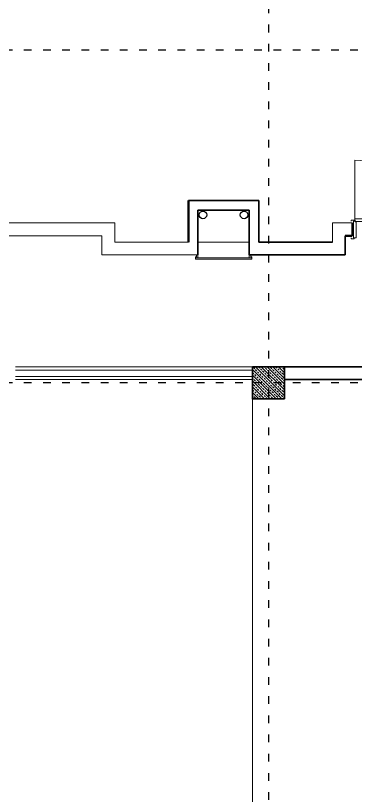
# Model space of a CAD drawing. Header units: millimetres. Extents: x 626118 to 667468, y 4481694 to 4492717.
# Drawn here: x 648340 to 648871, y 4484056 to 4485275 of the extents above; entities that cross this region are included whole.
import ezdxf

# ---------------------------------------------------------------- set-up
doc = ezdxf.new("R2010")
doc.units = ezdxf.units.MM
doc.linetypes.add('ACAD_ISO03W100', pattern=[30, 12, -18])
doc.linetypes.add('DUZ', pattern=[500, 500])
doc.layers.get('0').update_dxf_attribs({"color": 1, "linetype": 'DUZ'})
for name, color, linetype, lineweight in [('DUV', 220, 'Continuous', 50), ('DUVAR', 7, 'Continuous', 35), ('iç duvar', 7, 'Continuous', 50), ('KAPEN', 151, 'Continuous', 9), ('KOLON_F', 3, 'Continuous', 35)]:
    doc.layers.add(name, color=color, linetype=linetype, lineweight=lineweight)
doc.layers.add('KOLTAR_F', color=145, linetype='Continuous')
doc.layers.add('TESİSAT', color=57, linetype='Continuous')

# ---------------------------------------------------------------- blocks, each defined once
blk = doc.blocks.new('K210')
for p, q in [((0.04, 0.985), (0.04, 0.032)), ((0.04, 0.032), (0.047, 0.032)), ((0.047, 0.032), (0.047, 0.022)), ((0.047, 0.022), (0.953, 0.022)), ((0.953, 0.032), (0.96, 0.032)), ((0.953, 0.022), (0.953, 0.032)), ((0.96, 0.032), (0.96, 0.065))]:
    blk.add_line(p, q)
for points in [[(-0.02, 0.03), (-0.02, 0.045), (0.03, 0.045), (0.03, 0.03)], [(0.04, 0.065), (0.96, 0.065)], [(1.02, 0.03), (1.02, 0.045), (0.97, 0.045), (0.97, 0.03)], [(0.02, -0.19), (0, -0.19), (0.02, -0.01), (0, -0.01)], [(0.98, -0.19), (1, -0.19), (0.98, -0.01), (1, -0.01)], [(-0.02, -0.23), (-0.02, -0.245), (0.03, -0.245), (0.03, -0.23)], [(1.02, -0.23), (1.02, -0.245), (0.97, -0.245), (0.97, -0.23)]]:
    blk.add_lwpolyline(points)
for points in [[(0.02, 0.03), (0.045, 0.03), (0.045, 0.02), (0.06, 0.02), (0.06, -0.23), (0.02, -0.23)], [(0.98, 0.03), (0.955, 0.03), (0.955, 0.02), (0.94, 0.02), (0.94, -0.23), (0.98, -0.23)]]:
    blk.add_lwpolyline(points, close=True)
blk.add_arc((0.04, 0.065), 0.92, 0, 90)

msp = doc.modelspace()

# ---------------------------------------------------------------- hatches: boundary and pattern name
at = {"layer": 'KOLTAR_F'}
h = msp.add_hatch(dxfattribs=at)
h.set_pattern_fill('ANSI33', color=256, angle=90, style=0)
h.set_pattern_definition([(135, (5152242.0106, 3824092.33), (-4.4901280605, -4.4901280605), []), (135, (5152242.0106, 3824096.8204), (-4.4901280605, -4.4901280605), [3.175, -1.5875])])
h.paths.add_polyline_path([(648759.54, 4484675.81), (648759.54, 4484725.81), (648709.54, 4484725.81), (648709.54, 4484675.81)])

# ---------------------------------------------------------------- linework, layer by layer
at = {"color": 232, "linetype": 'ACAD_ISO03W100'}
for p, q in [((648734.54, 4485860.81), (648734.54, 4482730.81)), ((649894.54, 4485220.81), (645954.54, 4485220.81)), ((649894.54, 4484700.81), (645954.54, 4484700.81))]:
    msp.add_line(p, q, dxfattribs=at)
at = {"layer": 'DUV'}
for p, q in [((648609.54, 4484985.81), (648609.54, 4484920.81)), ((648865.65, 4484930.81), (648854.54, 4484930.81))]:
    msp.add_line(p, q, dxfattribs=at)
at = {"layer": 'DUVAR'}
for p, q in [((648654.54, 4484985.81), (648609.54, 4484985.81)), ((648609.54, 4484985.81), (648609.54, 4484920.81)), ((648654.54, 4484985.81), (648719.54, 4484985.81)), ((648719.54, 4484985.81), (648719.54, 4484920.81)), ((648624.54, 4484970.81), (648704.54, 4484970.81)), ((648624.54, 4484970.81), (648624.54, 4484900.81)), ((648704.54, 4484970.81), (648704.54, 4484900.81)), ((648865.65, 4484950.81), (648865.65, 4484930.81)), ((648854.54, 4484930.81), (648854.54, 4484900.81)), ((648854.54, 4484930.81), (648865.65, 4484930.81)), ((648719.54, 4484920.81), (648834.54, 4484920.81)), ((648704.54, 4484900.81), (648854.54, 4484900.81)), ((648759.54, 4484725.81), (649009.54, 4484725.81)), ((648759.54, 4484705.81), (649009.54, 4484705.81))]:
    msp.add_line(p, q, dxfattribs=at)
at = {"layer": 'iç duvar', "color": 7, "lineweight": 18}
for p, q in [((648463.43, 4484950.81), (648304.54, 4484950.81)), ((648463.43, 4484950.81), (648494.54, 4484950.81)), ((648494.54, 4484920.81), (648494.54, 4484950.81)), ((648865.65, 4484950.81), (648834.54, 4484950.81)), ((648834.54, 4484920.81), (648834.54, 4484950.81)), ((648463.43, 4484930.81), (648284.54, 4484930.81)), ((648463.43, 4484930.81), (648474.54, 4484930.81)), ((648474.54, 4484930.81), (648463.43, 4484930.81)), ((648474.54, 4484930.81), (648474.54, 4484900.81)), ((648609.54, 4484920.81), (648494.54, 4484920.81)), ((648624.54, 4484900.81), (648474.54, 4484900.81))]:
    msp.add_line(p, q, dxfattribs=at)
at = {"layer": 'iç duvar', "color": 252, "linetype": 'Continuous', "lineweight": 5, "true_color": 0x939598}
for p, q in [((648339.54, 4484725.81), (648709.54, 4484725.81)), ((648339.54, 4484705.81), (648709.54, 4484705.81)), ((648709.54, 4484675.81), (648709.54, 4483985.81))]:
    msp.add_line(p, q, dxfattribs=at)
at = {"layer": 'KAPEN'}
for p, q in [((648704.54, 4484920.81), (648624.54, 4484920.81)), ((648339.54, 4484720.81), (648709.54, 4484720.81)), ((648339.54, 4484710.81), (648709.54, 4484710.81))]:
    msp.add_line(p, q, dxfattribs=at)
for points in [[(648624.54, 4484896.31), (648620.54, 4484896.31), (648620.54, 4484897.81), (648622.04, 4484897.81), (648622.04, 4484900.81), (648624.54, 4484900.81), (648624.54, 4484896.31)], [(648624.54, 4484896.31), (648620.54, 4484896.31), (648620.54, 4484897.81), (648622.04, 4484897.81), (648622.04, 4484900.81), (648624.54, 4484900.81), (648624.54, 4484896.31)], [(648704.54, 4484896.31), (648708.54, 4484896.31), (648708.54, 4484897.81), (648707.04, 4484897.81), (648707.04, 4484900.81), (648704.54, 4484900.81), (648704.54, 4484896.31)]]:
    msp.add_lwpolyline(points, close=True, dxfattribs=at)
for points in [[(648664.54, 4484896.31), (648620.54, 4484896.31), (648620.54, 4484894.31), (648664.54, 4484894.31)], [(648664.54, 4484896.31), (648708.54, 4484896.31), (648708.54, 4484894.31), (648664.54, 4484894.31)]]:
    msp.add_lwpolyline(points, dxfattribs=at)
at = {"layer": 'KOLON_F'}
msp.add_lwpolyline([(648759.54, 4484675.81), (648759.54, 4484725.81), (648709.54, 4484725.81), (648709.54, 4484675.81)], close=True, dxfattribs=at)
at = {"layer": 'TESİSAT', "color": 8}
for centre in [(648632.3, 4484963.38), (648696.57, 4484963.38)]:
    msp.add_circle(centre, 6, dxfattribs=at)

# ---------------------------------------------------------------- block references
at = {"layer": 'KAPEN', "xscale": 100, "yscale": 100, "zscale": 100}
msp.add_blockref('K210', (648865.77, 4484950.66), dxfattribs=at)

doc.saveas('drawing.dxf')
